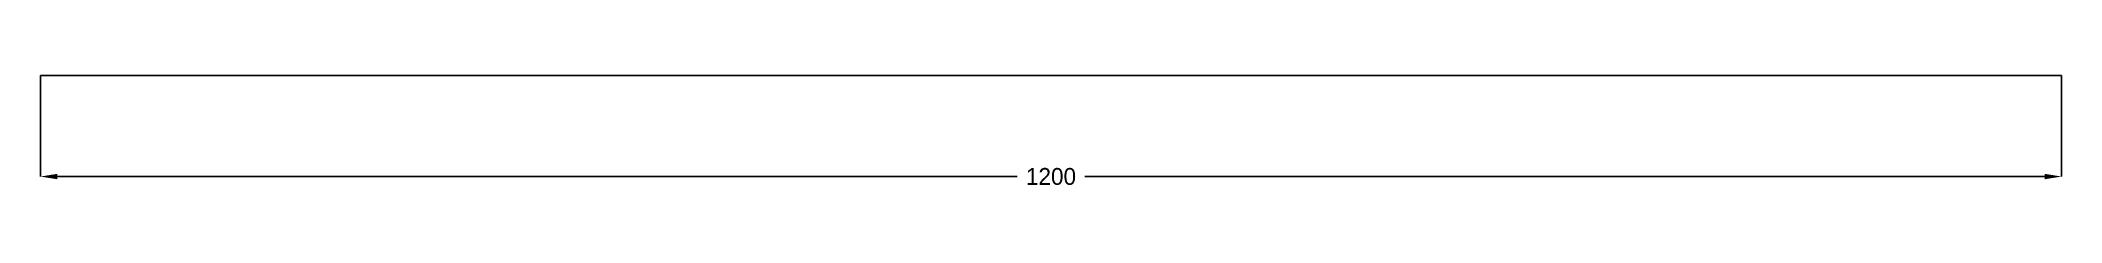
# Model space of a CAD drawing. Header units: metres. Extents: x 0 to 1200, y -67 to 0.
import ezdxf

# ---------------------------------------------------------------- set-up
doc = ezdxf.new("R2010")
doc.units = ezdxf.units.M
doc.dimstyles.new('CM', dxfattribs={"dimscale": 4, "dimtxt": 2.5, "dimasz": 2.5, "dimexe": 1.25, "dimexo": 0.625, "dimtad": 1, "dimcen": 2.5, "dimazin": 3, "dimtfac": 1, "dimtmove": 0, "dimatfit": 3})

# ---------------------------------------------------------------- blocks, each defined once
blk = doc.blocks.new('_CLOSEDFILLED')
at = {"color": 0, "linetype": 'BYBLOCK'}
blk.add_solid([(-1, 0.16), (0, 0), (-1, -0.16)], dxfattribs=at)
blk = doc.blocks.new('*D1')
for p, q in [((0, 0), (0, -60)), ((1200, 0), (1200, -60)), ((10, -60), (580, -60)), ((620, -60), (1190, -60))]:
    blk.add_line(p, q)
at = {"layer": 'Defpoints'}
for p in [(0, 0), (1200, 0), (0, -60)]:
    blk.add_point(p, dxfattribs=at)
at = {"xscale": 10, "yscale": 10, "rotation": 180}
blk.add_blockref('_CLOSEDFILLED', (0, -60), dxfattribs=at)
at = {"xscale": 10, "yscale": 10}
blk.add_blockref('_CLOSEDFILLED', (1200, -60), dxfattribs=at)
at = {"insert": (600, -60), "char_height": 10, "attachment_point": 5}
blk.add_mtext('1200', dxfattribs=at)

msp = doc.modelspace()

# ---------------------------------------------------------------- linework, layer by layer
msp.add_line((0, 0), (1200, 0))

# ---------------------------------------------------------------- dimensions: what is measured, and where the dimension line sits
dim = msp.add_linear_dim(base=(0, -60), p1=(0, 0), p2=(1200, 0), dimstyle='CM')
dim.commit()
dim.dimension.update_dxf_attribs({"geometry": '*D1', "text_midpoint": (600, -60)})

doc.saveas('drawing.dxf')
